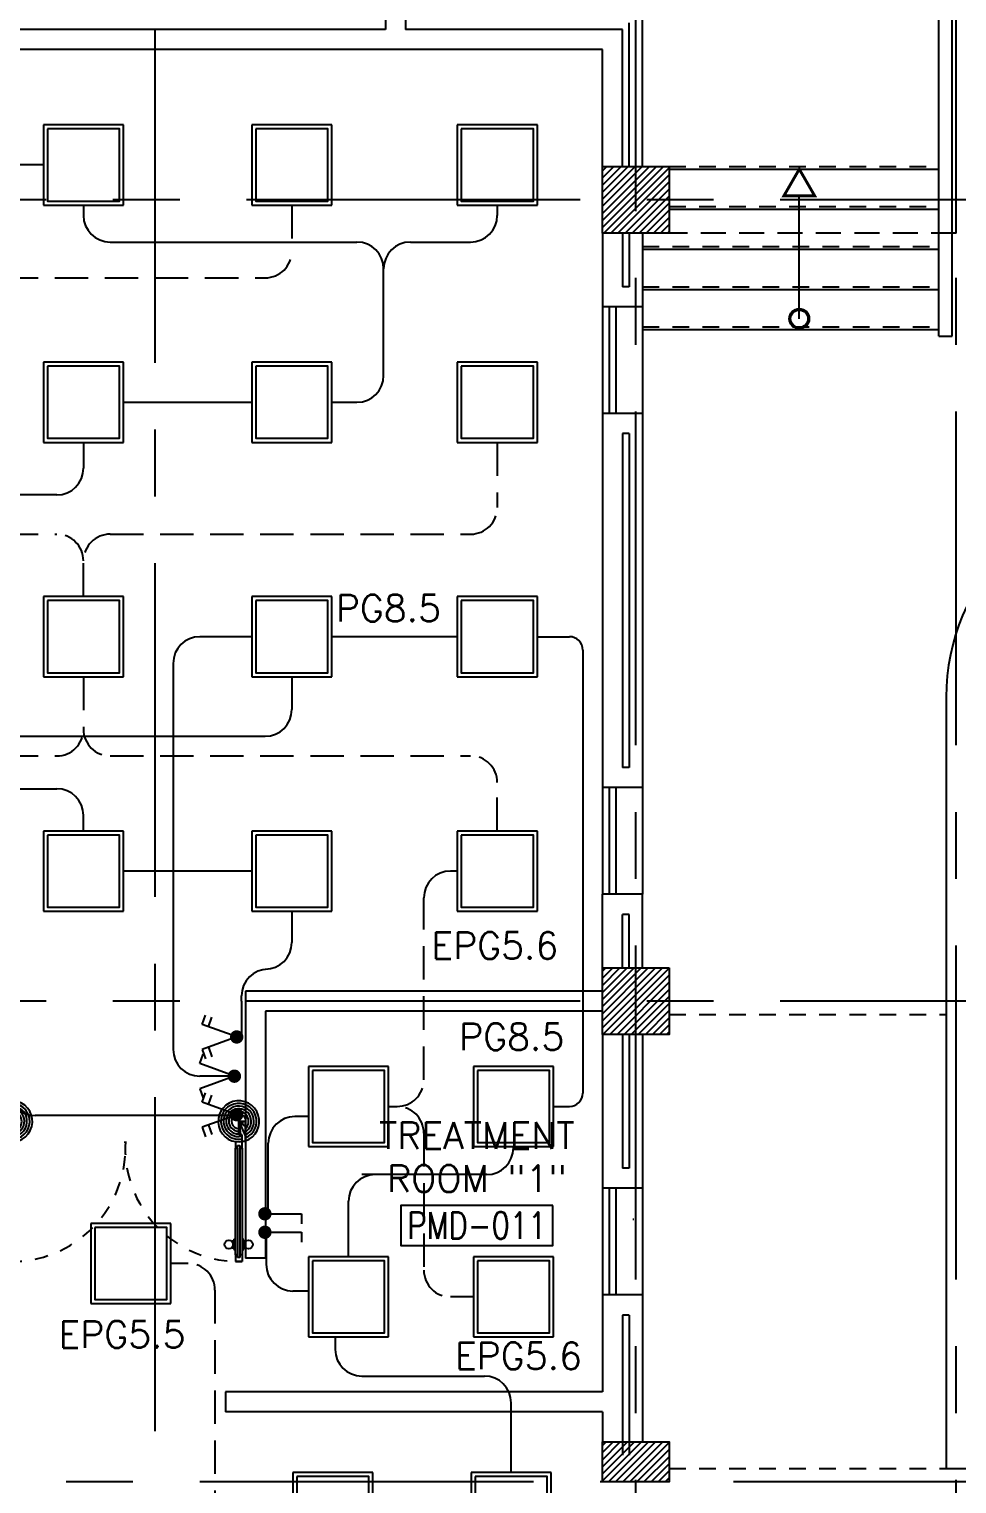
# Model space of a CAD drawing. Extents: x -0.4 to 93, y -13.2 to 77.1.
# Drawn here: x 76.12 to 83.08, y 33.36 to 44.25 of the extents above; entities that cross this region are included whole.
import ezdxf
from ezdxf.enums import TextEntityAlignment as Align

# ---------------------------------------------------------------- set-up
doc = ezdxf.new("R2010")
doc.units = 0
doc.header["$MEASUREMENT"] = 0
doc.header["$PDMODE"] = 3
doc.header["$PDSIZE"] = 0.1
for name, pattern in [('CENTERX2', [4, 2.5, -0.5, 0.5, -0.5]), ('HIDDEN', [0.375, 0.25, -0.125]), ('HIDDEN2', [0.1875, 0.125, -0.0625])]:
    doc.linetypes.add(name, pattern=pattern)
doc.layers.get('0').update_dxf_attribs({"linetype": 'CONTINUOUS'})
doc.layers.get('DEFPOINTS').update_dxf_attribs({"linetype": 'CONTINUOUS'})
for name, color, linetype in [('AX-DIM', 11, 'CONTINUOUS'), ('AXES', 11, 'CENTERX2'), ('CANOPY-LN', 11, 'CONTINUOUS'), ('COL', 11, 'CONTINUOUS'), ('DOOR', 11, 'CONTINUOUS'), ('E-CLINE', 2, 'CONTINUOUS'), ('E-HLINE', 2, 'HIDDEN'), ('E-LITE', 4, 'CONTINUOUS'), ('E-SWITCH', 4, 'CONTINUOUS'), ('E-TEXT', 4, 'CONTINUOUS'), ('Handrail', 11, 'CONTINUOUS'), ('HAT', 11, 'CONTINUOUS'), ('HIDDEN', 11, 'HIDDEN2'), ('INSUL', 11, 'CONTINUOUS'), ('RM-BOX', 11, 'CONTINUOUS'), ('RM-NAME', 11, 'CONTINUOUS'), ('RM-NO', 11, 'CONTINUOUS'), ('STR', 11, 'CONTINUOUS'), ('WALL', 11, 'CONTINUOUS'), ('WIN', 11, 'CONTINUOUS')]:
    doc.layers.add(name, color=color, linetype=linetype)
doc.styles.add('ROMANS', font='ROMANS.shx', dxfattribs={"width": 0.6})
doc.dimstyles.new('STANDARD in', dxfattribs={"dimtxt": 0.2, "dimasz": 0.1, "dimexe": 0.07, "dimexo": 0.05, "dimgap": 0.1, "dimtad": 1, "dimdec": 0, "dimlfac": 1000, "dimzin": 0, "dimdsep": 46, "dimtxsty": 'ROMANS', "dimblk": 'ARCHTICK', "dimcen": 0.05, "dimdle": 0.05, "dimclrd": 7, "dimclre": 7, "dimclrt": 2, "dimadec": 0, "dimazin": 0, "dimtfac": 1, "dimtdec": 0, "dimtmove": 2, "dimatfit": 3, "dimldrblk": 'ARCHTICK', "dimfxl": 0, "dimtolj": 1, "dimtzin": 0, "dimarcsym": 0})

# ---------------------------------------------------------------- blocks, each defined once
blk = doc.blocks.new('_ARCHTICK')
at = {"color": 0, "linetype": 'ByBlock', "const_width": 0.15}
blk.add_lwpolyline([(-0.5, -0.5), (0.5, 0.5)], dxfattribs=at)
blk = doc.blocks.new('*D207')
at = {"layer": 'AX-DIM', "color": 7, "lineweight": -2}
for p, q in [((80.97, 64.82), (91.622, 64.82)), ((91.552, 64.87), (91.552, 5.45)), ((80.97, 5.5), (91.622, 5.5))]:
    blk.add_line(p, q, dxfattribs=at)
at = {"layer": 'DEFPOINTS', "color": 0}
for p in [(80.92, 64.82), (80.92, 5.5), (91.552, 5.5)]:
    blk.add_point(p, dxfattribs=at)
at = {"layer": 'AX-DIM', "color": 7, "lineweight": -2, "xscale": 0.1, "yscale": 0.1, "zscale": 0.1}
for p, rotation in [((91.552, 64.82), 90), ((91.552, 5.5), 270)]:
    blk.add_blockref('_ARCHTICK', p, dxfattribs=dict(at, rotation=rotation))
at = {"layer": 'AX-DIM', "color": 2, "insert": (91.352, 35.16), "char_height": 0.2, "attachment_point": 5, "rotation": 90, "style": 'ROMANS'}
blk.add_mtext('\\A1;59320', dxfattribs=at)
blk = doc.blocks.new('COL50')
at = {"layer": 'COL'}
blk.add_lwpolyline([(-250, 250), (-250, -250), (250, -250), (250, 250)], close=True, dxfattribs=at)
blk = doc.blocks.new('*X94')
at = {"color": 0}
for p, q in [((253129, 41951), (253578, 42401)), ((253129, 42004), (253525, 42401)), ((253129, 42057), (253472, 42401)), ((253129, 42110), (253419, 42401)), ((253129, 42163), (253366, 42401)), ((253129, 42216), (253313, 42401)), ((253129, 42269), (253260, 42401)), ((253129, 42322), (253207, 42401)), ((253129, 42375), (253154, 42401)), ((253129, 41898), (253629, 42398)), ((253185, 41901), (253629, 42345)), ((253238, 41901), (253629, 42292)), ((253291, 41901), (253629, 42239)), ((253344, 41901), (253629, 42186)), ((253397, 41901), (253629, 42133)), ((253450, 41901), (253629, 42080)), ((253503, 41901), (253629, 42027)), ((253556, 41901), (253629, 41974)), ((253609, 41901), (253629, 41921))]:
    blk.add_line(p, q, dxfattribs=at)
blk = doc.blocks.new('RM1')
at = {"layer": 'RM-BOX'}
blk.add_lwpolyline([(570, -200), (-570, -200), (-570, -500), (570, -500)], close=True, dxfattribs=at)
at = {"layer": 'RM-NAME', "style": 'ROMANS'}
for tag, p in [('ROOMNAME1', (0, 324)), ('ROOMNAME2', (0, 0))]:
    blk.add_attdef(tag, text='', height=200, dxfattribs=at).set_placement(p, align=Align.MIDDLE)
at = {"layer": 'RM-NO', "style": 'ROMANS', "width": 0.8}
blk.add_attdef('ROOMNO', text='', height=200, dxfattribs=at).set_placement((0, -350), align=Align.MIDDLE)
blk = doc.blocks.new('*X93')
at = {"color": 0}
for p, q in [((253129, 47944), (253586, 48401)), ((253129, 47997), (253533, 48401)), ((253129, 48050), (253480, 48401)), ((253129, 48103), (253427, 48401)), ((253129, 48156), (253374, 48401)), ((253129, 48209), (253321, 48401)), ((253129, 48262), (253268, 48401)), ((253129, 48315), (253214, 48401)), ((253129, 48368), (253161, 48401)), ((253139, 47901), (253629, 48391)), ((253192, 47901), (253629, 48338)), ((253245, 47901), (253629, 48285)), ((253298, 47901), (253629, 48232)), ((253351, 47901), (253629, 48179)), ((253404, 47901), (253629, 48126)), ((253457, 47901), (253629, 48073)), ((253510, 47901), (253629, 48020)), ((253563, 47901), (253629, 47967)), ((253616, 47901), (253629, 47914))]:
    blk.add_line(p, q, dxfattribs=at)
blk = doc.blocks.new('A$C272A55A0')
at = {"layer": 'DOOR', "color": 0, "linetype": 'ByBlock'}
for p, q in [((0, 900), (0, 1050)), ((50, 1050), (0, 1050)), ((50, 950), (50, 1050)), ((1750, 950), (1750, 1050)), ((1750, 1050), (1800, 1050)), ((1800, 1050), (1800, 900)), ((0, 900), (25, 900)), ((25, 950), (50, 950)), ((25, 900), (25, 950)), ((75, 900), (25, 900)), ((25, 850), (25, 900)), ((75, 900), (75, 850)), ((1725, 900), (1775, 900)), ((1725, 900), (1725, 850)), ((1775, 950), (1750, 950)), ((1775, 900), (1775, 950)), ((1800, 900), (1775, 900)), ((1775, 850), (1775, 900)), ((42, 850), (25, 850)), ((58, 870), (42, 870)), ((42, 870), (42, 850)), ((58, 850), (58, 870)), ((75, 850), (58, 850)), ((1725, 850), (1742, 850)), ((1742, 870), (1758, 870)), ((1742, 850), (1742, 870)), ((1758, 870), (1758, 850)), ((1758, 850), (1775, 850)), ((1718, 160), (1709, 160)), ((1709, 95), (1709, 160)), ((1725, 173), (1718, 173)), ((1718, 173), (1718, 83)), ((1718, 95), (1718, 160)), ((1775, 173), (1782, 173)), ((1782, 173), (1782, 83)), ((1782, 160), (1791, 160)), ((1782, 95), (1782, 160)), ((1791, 95), (1791, 160)), ((25, 50), (42, 50)), ((25, 50), (25, 0)), ((25, 0), (75, 0)), ((75, 0), (25, 0)), ((42, 50), (42, 30)), ((42, 30), (58, 30)), ((58, 50), (75, 50)), ((58, 50), (58, 30)), ((75, 50), (75, 0)), ((1718, 95), (1709, 95)), ((1725, 83), (1718, 83)), ((1742, 50), (1725, 50)), ((1725, 50), (1725, 0)), ((1775, 0), (1725, 0)), ((1725, 0), (1775, 0)), ((1742, 50), (1742, 30)), ((1758, 30), (1742, 30)), ((1775, 50), (1758, 50)), ((1758, 50), (1758, 30)), ((1775, 83), (1782, 83)), ((1775, 50), (1775, 0)), ((1782, 95), (1791, 95))]:
    blk.add_line(p, q, dxfattribs=at)
at = {"layer": 'DOOR', "color": 9, "linetype": 'ByBlock'}
for p, q in [((50, 1050), (0, 1010)), ((50, 1050), (0, 937)), ((50, 1050), (37, 950)), ((1750, 1050), (1800, 1010)), ((1750, 1050), (1800, 937)), ((1750, 1050), (1763, 950))]:
    blk.add_line(p, q, dxfattribs=at)
at = {"layer": 'DOOR', "linetype": 'ByBlock'}
for p, q in [((25, 850), (25, 50)), ((42, 850), (42, 50)), ((58, 850), (58, 50)), ((75, 50), (75, 850)), ((1725, 50), (1725, 850)), ((1742, 850), (1742, 50)), ((1758, 850), (1758, 50)), ((1775, 850), (1775, 50))]:
    blk.add_line(p, q, dxfattribs=at)
at = {"layer": 'DOOR', "color": 0, "linetype": 'ByBlock'}
for centre in [(1676, 128), (1824, 128)]:
    blk.add_circle(centre, 32.4, dxfattribs=at)
at = {"layer": 'DOOR', "color": 9, "linetype": 'ByBlock'}
for centre, radius, start, end in [((50, 1050), 54.4, 203.2074, 270), ((50, 1050), 74.4, 227.7764, 270), ((50, 1050), 34.4, 180, 270), ((50, 1050), 14.4, 180, 270), ((1750, 1050), 14.4, 270, 0), ((1750, 1050), 34.4, 270, 0), ((1750, 1050), 54.4, 270, 336.7926), ((1750, 1050), 74.4, 270, 312.2236), ((50, 1050), 94.4, 238.0182, 270), ((50, 1050), 114, 244.0838, 257.3774), ((50, 1050), 134, 248.1598, 259.28), ((50, 1050), 154, 251.1053, 256.2858), ((1750, 1050), 94.4, 270, 301.9818), ((1750, 1050), 114, 282.6226, 295.9162), ((1750, 1050), 134, 280.72, 291.8402), ((1750, 1050), 154, 283.7142, 288.8947)]:
    blk.add_arc(centre, radius, start, end, dxfattribs=at)
at = {"layer": 'DOOR', "linetype": 'HIDDEN', "ltscale": 0.5}
for centre, start, end in [((50, 851), 268.3174, 3.2965), ((1750, 851), 176.7035, 271.6826)]:
    blk.add_arc(centre, 851, start, end, dxfattribs=at)
at = {"layer": 'WALL', "linetype": 'ByBlock'}
blk.add_line((1800, 900), (1800, 1050), dxfattribs=at)
blk = doc.blocks.new('L42')
at = {"layer": 'E-LITE'}
for p, q in [((0.3, 0.3), (-0.3, 0.3)), ((-0.3, 0.3), (-0.3, -0.3)), ((0.3, -0.3), (0.3, 0.3)), ((-0.3, -0.3), (0.3, -0.3))]:
    blk.add_line(p, q, dxfattribs=at)
at = {"layer": 'E-LITE', "color": 8}
blk.add_lwpolyline([(-0.27, 0.27), (-0.27, -0.27), (0.27, -0.27), (0.27, 0.27)], close=True, dxfattribs=at)
blk = doc.blocks.new('1G1W')
for p, q in [((0, 0), (0.55, 0)), ((0.55, 0), (0.55, -0.15))]:
    blk.add_line(p, q)
at = {"const_width": 0.1}
blk.add_lwpolyline([(-0.05, 0, 1), (0.05, 0, 1)], format="xyb", close=True, dxfattribs=at)
blk = doc.blocks.new('1G2W')
for p, q in [((0.517, 0.188), (0.466, 0.329)), ((0, 0), (0.517, 0.188)), ((0, 0), (0.517, -0.188)), ((0.517, -0.188), (0.466, -0.329))]:
    blk.add_line(p, q)
at = {"const_width": 0.1}
blk.add_lwpolyline([(-0.05, 0, 1), (0.05, 0, 1)], format="xyb", close=True, dxfattribs=at)
blk = doc.blocks.new('2G2W')
for p, q in [((0.423, 0.154), (0.372, 0.295)), ((0.517, 0.188), (0.466, 0.329)), ((0, 0), (0.517, 0.188)), ((0, 0), (0.517, -0.188)), ((0.423, -0.154), (0.372, -0.295)), ((0.517, -0.188), (0.466, -0.329))]:
    blk.add_line(p, q)
at = {"const_width": 0.1}
blk.add_lwpolyline([(-0.05, 0, 1), (0.05, 0, 1)], format="xyb", close=True, dxfattribs=at)

msp = doc.modelspace()

# ---------------------------------------------------------------- hatches: boundary and pattern name
at = {"layer": 'HAT'}
h = msp.add_hatch(dxfattribs=at)
h.set_pattern_fill('ANSI31', color=256, scale=0.3, style=0)
h.set_pattern_definition([(45, (-387.155687, -5.161), (-0.0265165043, 0.0265165043), [])])
h.paths.add_polyline_path([(80.6695, 33.67), (80.4195, 33.67), (80.4195, 33.37), (80.6695, 33.37)])
h.paths.add_polyline_path([(80.9195, 33.67), (80.6695, 33.67), (80.6695, 33.37), (80.9195, 33.37)])

# ---------------------------------------------------------------- linework, layer by layer
at = {"layer": 'AXES'}
for p, q in [((80.6695, -1.1143), (80.6695, 76.4248)), ((83.0695, -1.1143), (83.0695, 76.4248)), ((77.0695, 5.75), (77.0695, 64.57)), ((92.2523, 42.97), (22.4295, 42.97)), ((92.2523, 36.97), (22.4295, 36.97)), ((91.9023, 33.37), (22.4295, 33.37))]:
    msp.add_line(p, q, dxfattribs=at)
at = {"layer": 'CANOPY-LN', "linetype": 'HIDDEN2', "ltscale": 1.5}
for q in [(83.0695, 50.42), (80.9195, 42.72)]:
    msp.add_line((83.0695, 42.72), q, dxfattribs=at)
at = {"layer": 'COL'}
msp.add_lwpolyline([(80.4195, 33.67), (80.9195, 33.67), (80.9195, 33.37), (80.4195, 33.37)], close=True, dxfattribs=at)
at = {"layer": 'E-CLINE', "color": 4}
for p, q in [((76.2311, 43.2313), (75.2916, 43.2313)), ((76.5311, 42.9313), (76.5311, 42.8541)), ((79.6319, 42.9313), (79.6319, 42.8541)), ((76.7311, 42.6541), (78.5804, 42.6541)), ((78.9804, 42.6541), (79.4319, 42.6541)), ((78.7804, 41.6544), (78.7804, 42.4541)), ((76.8311, 41.4544), (77.7923, 41.4544)), ((78.3923, 41.4544), (78.5804, 41.4544)), ((76.5311, 41.1544), (76.5311, 40.9606)), ((76.3311, 40.7606), (73.652, 40.7606)), ((77.7923, 39.6992), (77.4032, 39.6992)), ((79.3319, 39.6992), (78.3923, 39.6992)), ((79.9319, 39.6992), (80.1723, 39.6992)), ((80.2723, 39.5992), (80.2723, 36.2815)), ((77.2032, 39.4992), (77.2032, 36.6082)), ((78.0923, 39.3992), (78.0923, 39.1532)), ((75.1916, 38.9532), (77.8923, 38.9532)), ((73.5435, 38.5607), (76.3311, 38.5607)), ((76.5311, 38.244), (76.5311, 38.3701)), ((76.5311, 38.244), (76.5311, 38.3607)), ((77.7923, 37.944), (76.8311, 37.944)), ((79.3319, 37.944), (79.2816, 37.944)), ((77.6739, 36.4082), (77.4032, 36.4082)), ((80.0524, 36.1815), (80.1723, 36.1815)), ((79.7524, 35.8815), (79.7524, 35.8714)), ((79.5524, 35.6714), (78.617, 35.6714)), ((78.517, 35.0554), (78.517, 35.4714)), ((78.417, 34.4554), (78.417, 34.3626)), ((78.617, 34.1626), (79.5354, 34.1626)), ((79.7354, 33.4418), (79.7354, 33.9626))]:
    msp.add_line(p, q, dxfattribs=at)
for centre, radius, start, end in [((76.3311, 42.8541), 0.2, 0, 0), ((76.7311, 42.8541), 0.2, 180, 270), ((79.4319, 42.8541), 0.2, 270, 0), ((79.4319, 42.8541), 0.2, 270, 0), ((78.5804, 42.4541), 0.2, 0, 90), ((78.9804, 42.4541), 0.2, 90, 180), ((78.5804, 41.6544), 0.2, 270, 0), ((76.3311, 40.9606), 0.2, 270, 0), ((77.4032, 39.4992), 0.2, 90, 180), ((80.1723, 39.5992), 0.1, 0, 90), ((77.8923, 39.1532), 0.2, 270, 0), ((76.3311, 38.3607), 0.2, 0, 90), ((79.2816, 37.744), 0.2, 90, 180), ((77.4032, 36.6082), 0.2, 180, 270), ((80.1723, 36.2815), 0.1, 270, 0), ((79.5524, 35.8714), 0.2, 270, 0), ((78.717, 35.4714), 0.2, 90, 180), ((78.617, 34.3626), 0.2, 180, 270), ((79.5354, 33.9626), 0.2, 0, 90)]:
    msp.add_arc(centre, radius, start, end, dxfattribs=at)
at = {"layer": 'E-HLINE', "color": 4}
for p, q in [((78.0923, 42.9313), (78.0923, 42.5861)), ((75.1916, 42.3861), (77.8923, 42.3861)), ((79.6319, 41.1544), (79.6319, 40.6666)), ((75.1916, 40.4666), (76.3311, 40.4666)), ((76.7311, 40.4666), (79.4319, 40.4666)), ((76.5311, 39.9992), (76.5311, 40.2666)), ((76.5311, 39.3992), (76.5311, 39.0065)), ((75.1916, 38.8065), (76.3311, 38.8065)), ((76.7311, 38.8065), (79.4319, 38.8065)), ((79.6319, 38.244), (79.6319, 38.6065)), ((79.0816, 36.3815), (79.0816, 37.744)), ((78.817, 36.1815), (78.8816, 36.1815)), ((79.0816, 35.9815), (79.0816, 34.9554)), ((77.3166, 35.0057), (77.1856, 35.0057)), ((77.5166, 34.8057), (77.5166, 29.7878)), ((79.4524, 34.7554), (79.2816, 34.7554))]:
    msp.add_line(p, q, dxfattribs=at)
for centre, start, end in [((77.8923, 42.5861), 270, 0), ((77.8923, 42.5861), 270, 0), ((79.4319, 40.6666), 270, 0), ((76.3311, 40.2666), 0, 90), ((76.7311, 40.2666), 90, 180), ((76.3311, 39.0065), 270, 0), ((76.3311, 39.0065), 270, 0), ((76.7311, 39.0065), 180, 270), ((79.4319, 38.6065), 0, 90), ((78.8816, 36.3815), 270, 0), ((78.8816, 35.9815), 0, 90), ((77.3166, 34.8057), 0, 90), ((79.2816, 34.9554), 180, 270)]:
    msp.add_arc(centre, 0.2, start, end, dxfattribs=at)
at = {"layer": 'E-LITE', "color": 4}
msp.add_line((80.6464, 35.3387), (80.654, 35.3387), dxfattribs=at)
at = {"layer": 'E-SWITCH', "color": 4}
for p, q in [((78.0923, 37.644), (78.0923, 37.4096)), ((77.7154, 36.97), (77.7154, 37.0096)), ((77.7154, 36.97), (77.7154, 36.6962)), ((77.6906, 36.1135), (76.169, 36.1135)), ((78.217, 36.1066), (78.1157, 36.1066)), ((77.9157, 35.3777), (77.9157, 35.9066)), ((77.9006, 35.2165), (77.9006, 34.9997)), ((78.217, 34.7997), (78.1006, 34.7997))]:
    msp.add_line(p, q, dxfattribs=at)
for centre, start, end in [((77.8923, 37.4096), 270, 0), ((77.9154, 37.0096), 90, 180), ((76.169, 36.3135), 180, 270), ((78.1157, 35.9066), 90, 180), ((78.1006, 34.9997), 180, 270)]:
    msp.add_arc(centre, 0.2, start, end, dxfattribs=at)
at = {"layer": 'Handrail'}
for p, q in [((82.9395, 41.9493), (82.9395, 46.345)), ((83.0395, 41.9493), (83.0395, 46.345)), ((82.9395, 41.9493), (83.0395, 41.9493))]:
    msp.add_line(p, q, dxfattribs=at)
at = {"layer": 'HIDDEN'}
for p, q in [((80.9195, 36.87), (82.9945, 36.87)), ((80.9195, 33.47), (82.9945, 33.47))]:
    msp.add_line(p, q, dxfattribs=at)
at = {"layer": 'INSUL'}
for p, q in [((78.9445, 44.4184), (78.9445, 44.245)), ((80.5695, 44.245), (78.9445, 44.245)), ((80.5695, 43.22), (80.5695, 44.245)), ((80.6195, 43.22), (80.6195, 44.295)), ((80.5695, 42.72), (80.5695, 42.32)), ((80.6195, 42.72), (80.6195, 42.32)), ((80.6195, 42.32), (80.5695, 42.32)), ((80.6195, 41.22), (80.5695, 41.22)), ((80.5695, 41.22), (80.5695, 38.72)), ((80.6195, 41.22), (80.6195, 38.72)), ((80.6195, 38.72), (80.5695, 38.72)), ((80.6195, 37.62), (80.5695, 37.62)), ((80.5695, 37.22), (80.5695, 37.62)), ((80.6195, 37.22), (80.6195, 37.62)), ((80.5695, 36.72), (80.5695, 35.72)), ((80.6195, 36.72), (80.6195, 35.72)), ((80.6195, 35.72), (80.5695, 35.72)), ((80.6195, 34.62), (80.5695, 34.62)), ((80.5695, 34.62), (80.5695, 33.57)), ((80.6195, 34.62), (80.6195, 33.57))]:
    msp.add_line(p, q, dxfattribs=at)
at = {"layer": 'STR', "linetype": 'HIDDEN2'}
for p, q in [((80.9195, 43.22), (82.9395, 43.22)), ((80.9195, 42.92), (82.9395, 42.92)), ((80.7195, 42.62), (82.9395, 42.62)), ((80.7195, 42.32), (82.9395, 42.32)), ((80.7195, 42.02), (82.9395, 42.02))]:
    msp.add_line(p, q, dxfattribs=at)
at = {"layer": 'STR'}
for p, q in [((80.9195, 43.2), (82.9395, 43.2)), ((81.8945, 42.08), (81.8945, 43)), ((80.9195, 42.9), (82.9395, 42.9)), ((80.7195, 42.6), (82.9395, 42.6)), ((80.7195, 42.3), (82.9395, 42.3)), ((80.7195, 42), (82.9395, 42))]:
    msp.add_line(p, q, dxfattribs=at)
at = {"layer": 'STR', "const_width": 0.0215}
msp.add_lwpolyline([(82.01, 43), (81.7791, 43), (81.8945, 43.2)], close=True, dxfattribs=at)
at = {"layer": 'STR'}
for radius in [0.075, 0.065]:
    msp.add_circle((81.8945, 42.08), radius, dxfattribs=at)
at = {"layer": 'WALL'}
for p, q in [((78.7945, 44.5704), (78.7945, 44.245)), ((80.7195, 43.22), (80.7195, 44.395)), ((78.7945, 44.245), (73.2195, 44.245)), ((80.4195, 44.095), (73.3695, 44.095)), ((80.4195, 43.22), (80.4195, 44.095)), ((80.4195, 42.72), (80.4195, 42.17)), ((80.7195, 42.72), (80.7195, 42.17)), ((80.7195, 42.17), (80.4195, 42.17)), ((80.7195, 41.37), (80.4195, 41.37)), ((80.4195, 41.37), (80.4195, 38.57)), ((80.7195, 41.37), (80.7195, 38.57)), ((82.9945, 39.2455), (82.9945, 33.47)), ((80.7195, 38.57), (80.4195, 38.57)), ((80.7195, 37.77), (80.4195, 37.77)), ((80.4195, 37.22), (80.4195, 37.77)), ((80.7195, 37.22), (80.7195, 37.77)), ((80.4195, 37.045), (77.7445, 37.045)), ((77.7445, 37.045), (77.7445, 35.045)), ((80.4195, 36.895), (77.8945, 36.895)), ((77.8945, 36.895), (77.8945, 35.045)), ((80.4195, 36.72), (80.4195, 35.57)), ((80.7195, 36.72), (80.7195, 35.57)), ((80.7195, 35.57), (80.4195, 35.57)), ((77.8945, 35.045), (77.7445, 35.045)), ((80.4195, 34.77), (80.4195, 34.045)), ((80.7195, 34.77), (80.4195, 34.77)), ((80.7195, 34.77), (80.7195, 33.67)), ((80.4195, 34.045), (77.5945, 34.045)), ((77.5945, 34.045), (77.5945, 33.895)), ((80.4195, 33.895), (77.5945, 33.895)), ((80.4195, 33.895), (80.4195, 33.67)), ((82.9945, 33.47), (83.5695, 33.47))]:
    msp.add_line(p, q, dxfattribs=at)
msp.add_arc((84.5695, 39.2455), 1.575, 0, 180, dxfattribs=at)
at = {"layer": 'WIN'}
for p, q in [((80.4195, 42.17), (80.4195, 41.37)), ((80.4695, 42.17), (80.4695, 41.37)), ((80.5195, 42.17), (80.5195, 41.37)), ((80.7195, 42.17), (80.7195, 41.37)), ((80.4195, 38.57), (80.4195, 37.77)), ((80.4695, 38.57), (80.4695, 37.77)), ((80.5195, 38.57), (80.5195, 37.77)), ((80.7195, 38.57), (80.7195, 37.77)), ((80.4195, 35.57), (80.4195, 34.77)), ((80.4695, 35.57), (80.4695, 34.77)), ((80.5195, 35.57), (80.5195, 34.77)), ((80.7195, 35.57), (80.7195, 34.77))]:
    msp.add_line(p, q, dxfattribs=at)

# ---------------------------------------------------------------- block references
at = {"layer": 'COL', "xscale": -0.001000000047497451, "yscale": 0.0009999999892897904, "zscale": 0.001}
for p in [(80.6695, 42.97), (80.6695, 36.97)]:
    msp.add_blockref('COL50', p, dxfattribs=at)
at = {"layer": 'DOOR', "color": 0, "xscale": 0.001000000047497451, "yscale": 0.0009999999892897904, "zscale": 0.001}
msp.add_blockref('A$C272A55A0', (75.9445, 35.0202), dxfattribs=at)
at = {"layer": 'E-LITE', "color": 4}
for p in [(76.5311, 43.2313), (78.0923, 43.2313), (79.6319, 43.2313), (76.5311, 41.4544), (78.0923, 41.4544), (79.6319, 41.4544), (76.5311, 39.6992), (78.0923, 39.6992), (79.6319, 39.6992), (76.5311, 37.944), (78.0923, 37.944), (79.6319, 37.944), (78.517, 36.1815), (79.7524, 36.1815), (76.8856, 35.0057), (78.517, 34.7554), (79.7524, 34.7554), (78.4, 33.1418), (79.7354, 33.1418)]:
    msp.add_blockref('L42', p, dxfattribs=at)
at = {"layer": 'E-SWITCH', "color": 4, "yscale": 0.5, "zscale": 0.5}
for name, p, xscale in [('2G2W', (77.6793, 36.7018), -0.5), ('1G2W', (77.662, 36.4082), -0.5), ('2G2W', (77.6793, 36.1195), -0.5), ('1G1W', (77.8907, 35.3777), 0.5), ('1G1W', (77.8907, 35.2395), 0.5)]:
    msp.add_blockref(name, p, dxfattribs=dict(at, xscale=xscale))
at = {"layer": 'HAT', "xscale": 0.001000000047497451, "yscale": 0.0009999999892897904, "zscale": 0.001}
for name in ['*X93', '*X94']:
    msp.add_blockref(name, (-172.709, -5.181), dxfattribs=at)
msp.add_blockref('RM1', (79.4789, 35.6411), dxfattribs=at).add_auto_attribs({'ROOMNO': 'PMD-011', 'ROOMNAME2': 'ROOM "1"', 'ROOMNAME1': 'TREATMENT'})

# ---------------------------------------------------------------- texts
at = {"layer": 'E-TEXT', "color": 4, "style": 'ROMANS'}
for s, p in [('PG8.5', (78.4217, 39.8123)), ('EPG5.6', (79.138, 37.2861)), ('PG8.5', (79.3455, 36.6037)), ('EPG5.5', (76.3439, 34.3749)), ('EPG5.6', (79.3145, 34.2133))]:
    msp.add_text(s, height=0.2, dxfattribs=at).set_placement(p)

# ---------------------------------------------------------------- dimensions: what is measured, and where the dimension line sits
at = {"layer": 'AX-DIM'}
dim = msp.add_linear_dim(base=(91.5523, 5.5), p1=(80.9195, 64.82), p2=(80.9195, 5.5), angle=270, dimstyle='STANDARD in', dxfattribs=at)
dim.commit()
dim.dimension.update_dxf_attribs({"geometry": '*D207', "text_midpoint": (91.3523, 35.16)})

doc.saveas('drawing.dxf')
